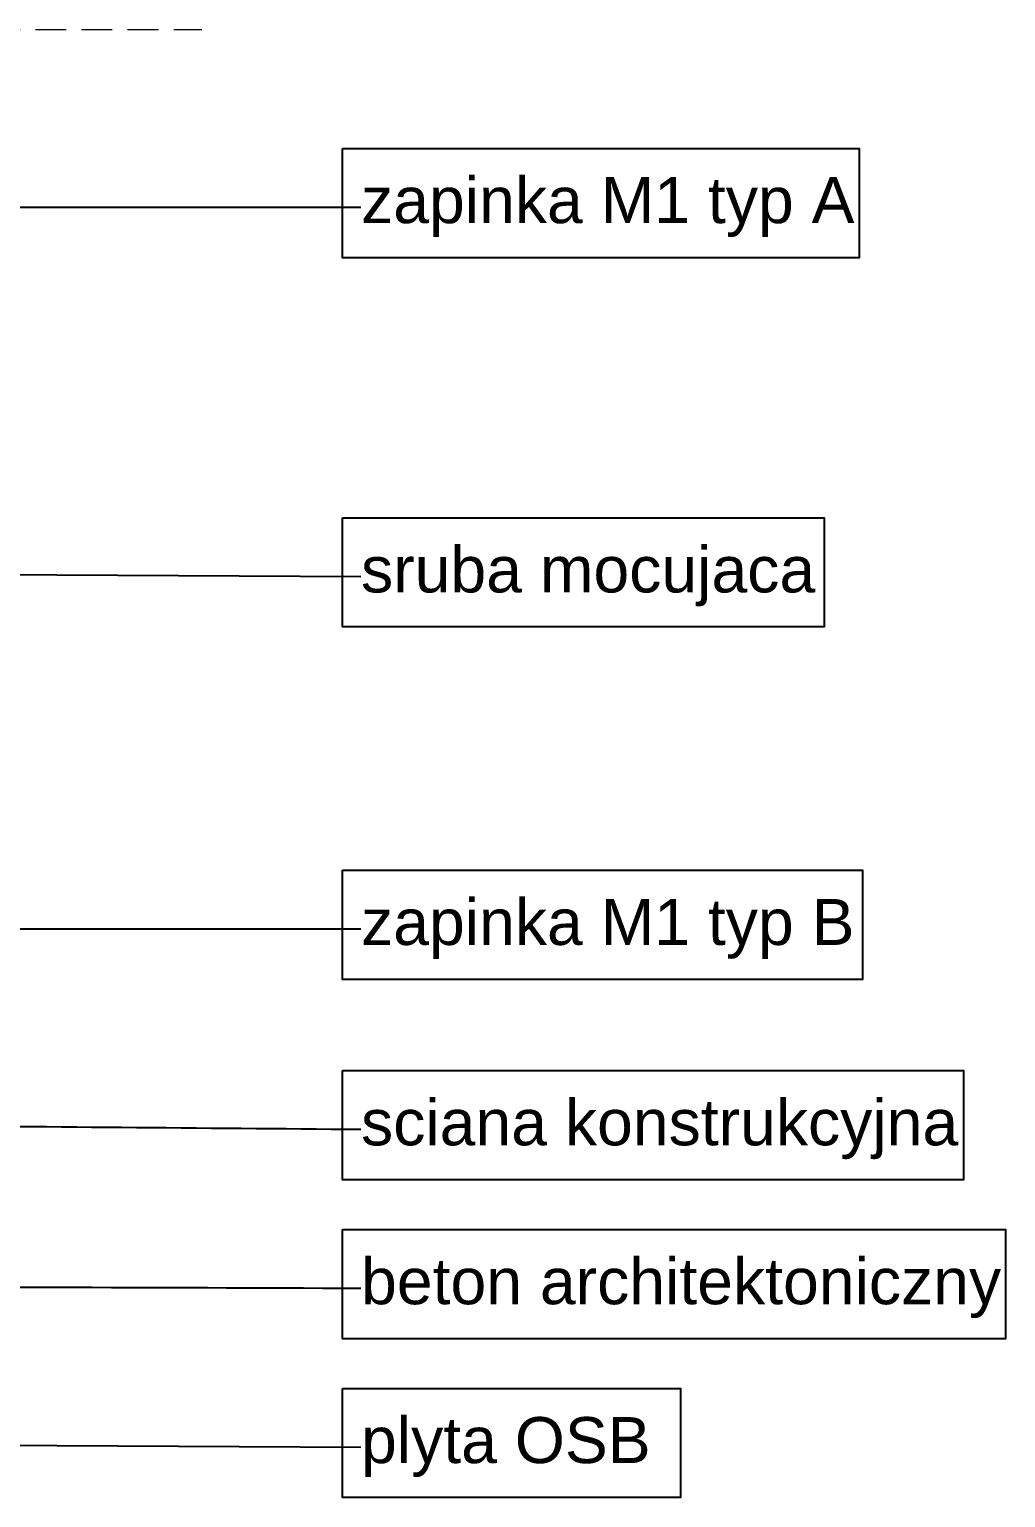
# Model space of a CAD drawing. Header units: millimetres. Extents: x -7826 to 55813, y 465 to 25965.
# Drawn here: x 49616 to 50252, y 8546 to 9503 of the extents above; entities that cross this region are included whole.
import ezdxf

# ---------------------------------------------------------------- set-up
doc = ezdxf.new("R2010")
doc.units = ezdxf.units.MM
doc.linetypes.add('Hidden Line', pattern=[30.00000000000001, 20, -10.00000000000001])
doc.layers.add('2D Drafting - General2', color=251, linetype='Continuous', lineweight=15)
doc.layers.add('Annotation - Label5', color=161, linetype='Continuous', lineweight=25)
doc.styles.add('GENERATED_STYLE_1', font='arial.ttf')
doc.styles.get("Standard").update_dxf_attribs({"font": 'arial.ttf'})
doc.dimstyles.new('GENERATED_STYLE__19', dxfattribs={"dimtxt": 0.18, "dimasz": 91.2, "dimexe": 0.18, "dimexo": 0.0625, "dimgap": 0.09, "dimtad": 0, "dimtih": 1, "dimtoh": 1, "dimdec": 4, "dimzin": 0, "dimdsep": 46, "dimtxsty": 'Standard', "dimcen": 0.09, "dimadec": 0, "dimazin": 0, "dimtfac": 1, "dimtdec": 4, "dimtmove": 0, "dimatfit": 3, "dimldrblk": 'ARROWHEAD_5', "dimfxl": 0, "dimtolj": 1, "dimtzin": 0, "dimarcsym": 0})

# ---------------------------------------------------------------- blocks, each defined once
blk = doc.blocks.new('ARROWHEAD_5')
at = {"color": 0, "linetype": 'Continuous', "lineweight": 0}
blk.add_line((0, 0), (-1, 0), dxfattribs=at)
blk.add_solid([(-1, 0.2679), (0, 0), (-1, -0.2679), (-1, 0.2679)], dxfattribs=at)

msp = doc.modelspace()

# ---------------------------------------------------------------- linework, layer by layer
at = {"layer": '2D Drafting - General2', "linetype": 'Hidden Line'}
msp.add_line((48749.80156848898, 9502.673907294771), (49728.03331693558, 9502.673907294771), dxfattribs=at)
at = {"layer": 'Annotation - Label5', "linetype": 'Continuous', "flags": 128}
for points in [[(49819.83539655112, 9425.059509796254), (50156.24739655112, 9425.059509796254), (50156.24739655112, 9353.916509796258), (49819.83539655112, 9353.916509796258)], [(49819.83539655112, 9184.459182015704), (50133.48139655112, 9184.459182015704), (50133.48139655112, 9113.3161820157), (49819.83539655112, 9113.3161820157)], [(49819.83539655112, 8954.768467080768), (50158.44139655112, 8954.768467080768), (50158.44139655112, 8883.625467080772), (49819.83539655112, 8883.625467080772)], [(49819.83539655112, 8824.21372358569), (50224.27039655112, 8824.21372358569), (50224.27039655112, 8753.070723585686), (49819.83539655112, 8753.070723585686)], [(49819.83539655112, 8720.686518857048), (50251.69839655112, 8720.686518857048), (50251.69839655112, 8649.543518857052), (49819.83539655112, 8649.543518857052)], [(49819.83539655112, 8617.159349545076), (50039.95039655112, 8617.159349545076), (50039.95039655112, 8546.01634954508), (49819.83539655112, 8546.01634954508)]]:
    msp.add_lwpolyline(points, close=True, dxfattribs=at)

# ---------------------------------------------------------------- texts
at = {"layer": 'Annotation - Label5', "linetype": 'Continuous', "attachment_point": 4, "style": 'GENERATED_STYLE_1'}
for s, insert, char_height, width in [('{zapinka M1 typ A}', (49831.83539655112, 9386.88236693911), 30, 454.9996249004578), ('{sruba mocujaca}', (49831.83539655112, 9146.282039158552), 30, 452.860653273928), ('{zapinka M1 typ B}', (49831.83539655112, 8916.591324223617), 30, 489.2303390593081), ('{sciana konstrukcyjna}', (49831.83539655112, 8786.036580728538), 30, 609.0342545473782), ('{beton architektoniczny}', (49831.83539655112, 8682.509375999904), 30, 632.5672433198731), ('{plyta OSB }', (49831.83539655112, 8578.982206687924), 30.00000000000001, 196.115)]:
    msp.add_mtext(s, dxfattribs=dict(at, insert=insert, char_height=char_height, width=width))

# ---------------------------------------------------------------- leaders
at = {"layer": 'Annotation - Label5', "linetype": 'Continuous', "annotation_type": 0, "has_hookline": 1, "hookline_direction": 0}
for points, text_width in [([(49222.8859418569, 9298.194178465881), (49340.91480442937, 9386.88236693911), (49831.74539655112, 9386.88236693911)], 320.7094133697136), ([(49347.47198386466, 9148.887682015698), (49831.74539655112, 9146.282039158552)], 292.7762619372442), ([(49192.8859416784, 9012.441919959118), (49273.99186137262, 8916.591324223617), (49831.74539655112, 8916.591324223617)], 318.4174624829468), ([(49347.50182236035, 8581.58784954507), (49831.74539655112, 8578.982206687924)], 183.6834924965894)]:
    msp.add_leader(points, dimstyle='GENERATED_STYLE__19', dxfattribs=dict(at, text_width=text_width))
at = {"layer": 'Annotation - Label5', "linetype": 'Continuous', "path_type": 1, "annotation_type": 0, "has_hookline": 1, "hookline_direction": 0}
for points, text_width in [([(49519.75257296818, 8788.642223585684), (49831.74539655112, 8786.036580728538)], 385.9481582537517), ([(49031.69575067603, 8685.11501885705), (49831.74539655112, 8682.509375999904)], 413.9017735334243)]:
    msp.add_leader(points, dimstyle='GENERATED_STYLE__19', dxfattribs=dict(at, text_width=text_width))

doc.saveas('drawing.dxf')
